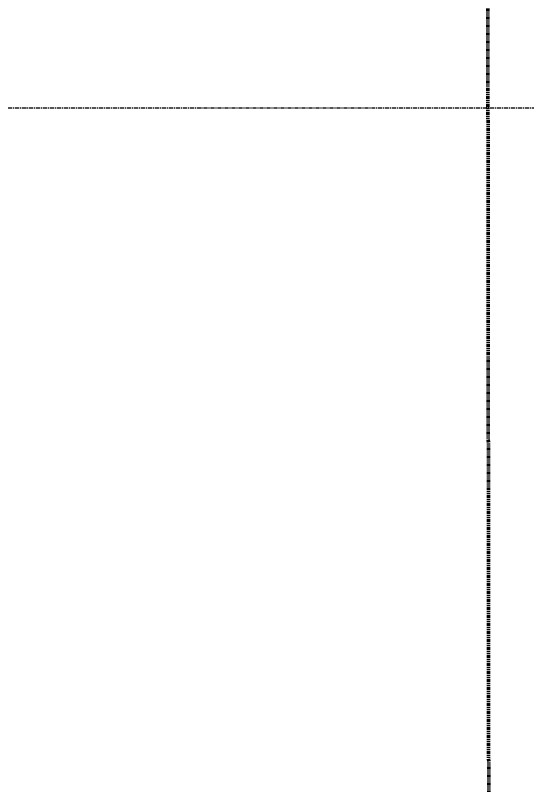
# Model space of a CAD drawing. Header units: inches. Extents: x -4218 to -1814, y 9706 to 12426.
# Drawn here: x -3926.9 to -3862.9, y 10382.4 to 10478.8 of the extents above; entities that cross this region are included whole.
import ezdxf

# ---------------------------------------------------------------- set-up
doc = ezdxf.new("R2010")
doc.units = ezdxf.units.IN
doc.header["$MEASUREMENT"] = 0
for name, pattern in [('Aligning Line 1_8_', [0.25, 0.125, -0.125]), ('Double Dash 3_8_', [1, 0.375, -0.125, 0.125, -0.125, 0.125, -0.125]), ('Grid Line 1_2_', [0.875, 0.5, -0.125, 0.125, -0.125])]:
    doc.linetypes.add(name, pattern=pattern)
for name, color, linetype, lineweight in [('0-1', 7, 'Continuous', 5), ('0-3', 147, 'Aligning Line 1_8_', 9), ('A-ANNO-DIMS', 211, 'Continuous', 9), ('A-ANNO-DIMS-96', 211, 'Continuous', 9), ('C-PROP-LINE-1', 10, 'Double Dash 3_8_', 50), ('S-GRID-1', 1, 'Grid Line 1_2_', 9)]:
    doc.layers.add(name, color=color, linetype=linetype, lineweight=lineweight)
doc.styles.add('Century Gothic', font='ufonts.com_century-gothic.ttf', dxfattribs={"height": 9})
doc.dimstyles.new('OD__1_8__Tol__', dxfattribs={"dimscale": 12, "dimtxt": 9.397514, "dimasz": 1, "dimexe": 0.75, "dimexo": 0.5, "dimgap": 0.125, "dimtad": 1, "dimdec": 3, "dimrnd": 0.125, "dimzin": 3, "dimdsep": 46, "dimlunit": 4, "dimtxsty": 'Century Gothic', "dimblk1": 'OBLIQUE', "dimblk2": 'OBLIQUE', "dimsah": 1, "dimcen": 0.09, "dimdle": 0.75, "dimazin": 0, "dimtfac": 1, "dimtdec": 4, "dimtix": 1, "dimtmove": 0, "dimatfit": 3, "dimfxl": 1, "dimtvp": 1, "dimtfill": 1, "dimfrac": 2, "dimtolj": 1, "dimtzin": 0, "dimarcsym": 2})

# ---------------------------------------------------------------- blocks, each defined once
blk = doc.blocks.new('Family - ___-1878357-FLOOR PLAN - 3RD FLOOR')
at = {"layer": 'C-PROP-LINE-1'}
blk.add_line((-3869.448, 12124.69), (-3867.122, 9890.979), dxfattribs=at)
blk = doc.blocks.new('CTR - 1st Phase - Shell_rvt-1-FLOOR PLAN - 3RD FLOOR')
at = {"layer": 'S-GRID-1'}
blk.add_line((-1814.206, 10467.189), (-4168.714, 10467.189), dxfattribs=at)
at = {"layer": '0-3'}
blk.add_blockref('Family - ___-1878357-FLOOR PLAN - 3RD FLOOR', (0, 0), dxfattribs=at)
blk = doc.blocks.new('DIMBLOCK14-FLOOR PLAN - 3RD FLOOR')
at = {"layer": 'A-ANNO-DIMS-96', "lineweight": 50}
for p, q in [((-4043.678, 10550.189), (-4049.678, 10556.189)), ((-4043.678, 10550.189), (-4037.678, 10544.189)), ((-4043.678, 10348.589), (-4049.678, 10354.589)), ((-4043.678, 10348.589), (-4037.678, 10342.589))]:
    blk.add_line(p, q, dxfattribs=at)
at = {"layer": 'A-ANNO-DIMS-96'}
for p, q in [((-3858.474, 10550.189), (-4052.678, 10550.189)), ((-4043.678, 10348.589), (-4043.678, 10550.189)), ((-4043.678, 10550.189), (-3858.474, 10550.189)), ((-3858.474, 10348.589), (-4052.678, 10348.589)), ((-4043.678, 10348.589), (-3858.474, 10348.589))]:
    blk.add_line(p, q, dxfattribs=at)
at = {"layer": 'A-ANNO-DIMS-96', "color": 0, "insert": (-4056.713, 10418.661), "char_height": 9, "width": 73.74811, "attachment_point": 1, "rotation": 90, "line_spacing_factor": 0.984502, "style": 'Century Gothic', "bg_fill": 3, "box_fill_scale": 1.25, "bg_fill_color": 256, "bg_fill_true_color": 13158600, "bg_fill_transparency": 0}
blk.add_mtext('16\' - 9 5/8"', dxfattribs=at)
blk = doc.blocks.new('_Oblique')
at = {"color": 0, "linetype": 'ByBlock', "lineweight": -2}
blk.add_line((-0.5, -0.5), (0.5, 0.5), dxfattribs=at)

msp = doc.modelspace()

# ---------------------------------------------------------------- block references
at = {"layer": '0-1'}
msp.add_blockref('CTR - 1st Phase - Shell_rvt-1-FLOOR PLAN - 3RD FLOOR', (0, 0), dxfattribs=at)

# ---------------------------------------------------------------- next in the draw order: dimensions: what is measured, and where the dimension line sits
at = {"layer": 'A-ANNO-DIMS'}
dim = msp.add_linear_dim(base=(-4043.67756, 10550.1894), p1=(-3852.47374, 10348.5894), p2=(-3852.47374, 10550.1894), angle=90, dimstyle='OD__1_8__Tol__', override={"dimpost": '<>', "dimfxl": 201.6}, dxfattribs=at)
dim.commit()
dim.dimension.update_dxf_attribs({"geometry": 'DIMBLOCK14-FLOOR PLAN - 3RD FLOOR', "text_midpoint": (-4050.40257, 10449.3894)})

doc.saveas('drawing.dxf')
